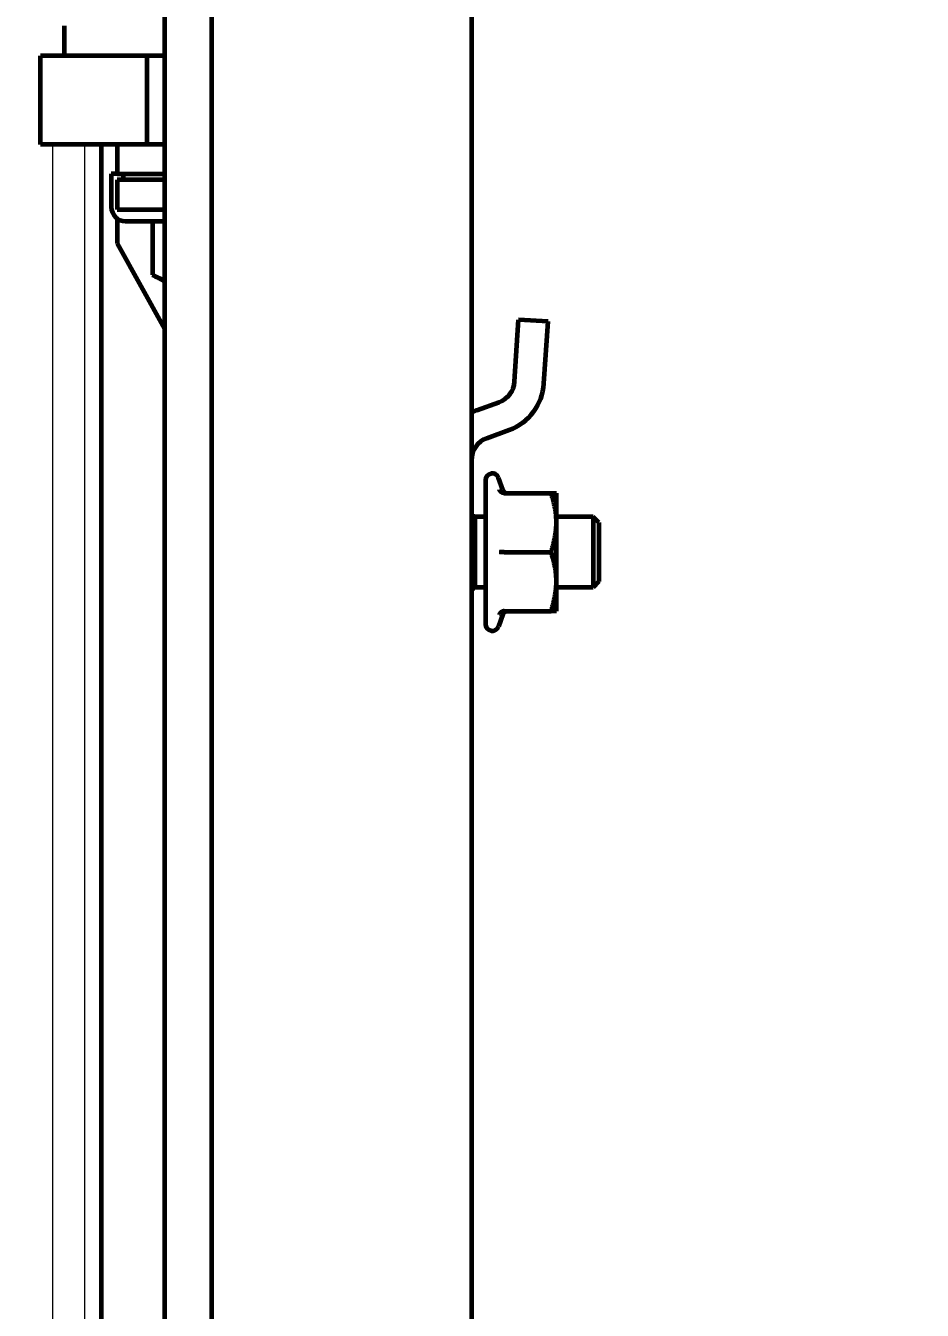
# Model space of a CAD drawing. Header units: millimetres. Extents: x 0 to 840, y 0 to 594.
# Drawn here: x 233.95 to 239.01, y 414.71 to 421.97 of the extents above; entities that cross this region are included whole.
import ezdxf

# ---------------------------------------------------------------- set-up
doc = ezdxf.new("R2010")
doc.units = ezdxf.units.MM
doc.linetypes.add('K5LT_BASIC', pattern=[0])
doc.linetypes.add('K5LT_THIN', pattern=[0])
doc.layers.add('Системный слой', color=7, linetype='Continuous')
doc.styles.add('KDIMTEXTSTYLE', font='GOST_AU.SHX', dxfattribs={"width": 0.96, "oblique": 15, "height": 5})
doc.dimstyles.new('KDIMSTYLE (0.07)', dxfattribs={"dimtxt": 5, "dimasz": 1, "dimexe": 2, "dimexo": 0, "dimgap": 1, "dimtad": 1, "dimlfac": 15, "dimtxsty": 'KDIMTEXTSTYLE', "dimsah": 1, "dimcen": 0, "dimdle": 1, "dimadec": 0, "dimazin": 0, "dimtfac": 0.667, "dimtmove": 0, "dimatfit": 3, "dimfxl": 1, "dimtvp": 1, "dimtolj": 1, "dimtzin": 0, "dimarcsym": 0})

# ---------------------------------------------------------------- blocks, each defined once
blk = doc.blocks.new('KDIMARROW_02')
at = {"layer": 'Системный слой'}
blk.add_hatch(color=0, dxfattribs=at).paths.add_polyline_path([(4.5, 0), (5, 0.6583), (0, 0), (5, -0.6583)])
at = {"layer": 'Системный слой', "color": 0, "linetype": 'K5LT_THIN', "lineweight": 18}
for p, q in [((5, 0.6583), (0, 0)), ((4.5, 0), (5, 0.6583)), ((0, 0), (-1, 0)), ((0, 0), (5, -0.6583)), ((0, 0), (7, 0)), ((5, -0.6583), (4.5, 0))]:
    blk.add_line(p, q, dxfattribs=at)

msp = doc.modelspace()

# ---------------------------------------------------------------- linework, layer by layer
at = {"layer": 'Системный слой', "color": 5, "linetype": 'K5LT_BASIC', "lineweight": 60, "true_color": 0x0000ff}
for p, q in [((235.00219, 512.30589), (235.00219, 411.73474)), ((236.46886, 512.31632), (236.46886, 411.74583)), ((234.73553, 445.61806), (234.73553, 413.95986)), ((234.16886, 421.96552), (234.16886, 421.79462)), ((234.03553, 421.29462), (234.03553, 421.79462)), ((234.63553, 421.79462), (234.03553, 421.79462)), ((234.63553, 421.79462), (234.63553, 421.29462)), ((234.73553, 421.79462), (234.63553, 421.79462)), ((234.63553, 421.29462), (234.03553, 421.29462)), ((234.3802, 411.47806), (234.3802, 421.29462)), ((234.46886, 421.29462), (234.46886, 421.12795)), ((234.73553, 421.29462), (234.63553, 421.29462)), ((234.43553, 421.12795), (234.43553, 420.94128)), ((234.46886, 421.12795), (234.43553, 421.12795)), ((234.46886, 421.12795), (234.73553, 421.12795)), ((234.50219, 421.12795), (234.50219, 421.09462)), ((234.46886, 421.09462), (234.46886, 420.92795)), ((234.73553, 421.09462), (234.46886, 421.09462)), ((234.46886, 420.92795), (234.73553, 420.92795)), ((234.46886, 420.87631), (234.46886, 420.7347)), ((234.51553, 420.86128), (234.73553, 420.86128)), ((234.66849, 420.86128), (234.66849, 420.55916)), ((234.46886, 420.7347), (234.73553, 420.25362)), ((234.73553, 420.52046), (234.66849, 420.55916)), ((236.71232, 419.95525), (236.73556, 420.30515)), ((236.90186, 420.2941), (236.73556, 420.30515)), ((236.87862, 419.94421), (236.90186, 420.2941)), ((236.49959, 419.79319), (236.62488, 419.8388)), ((236.55659, 419.63658), (236.68188, 419.68218)), ((236.54886, 419.39897), (236.54886, 418.64012)), ((236.6472, 419.34318), (236.62219, 419.4119)), ((236.65472, 419.32564), (236.91909, 419.32564)), ((236.91909, 419.32564), (236.94886, 419.32564)), ((236.94886, 419.15897), (236.94886, 419.32564)), ((236.46886, 419.19616), (236.48886, 419.19616)), ((236.46886, 419.18837), (236.48886, 419.18837)), ((236.48886, 419.19616), (236.48886, 419.19227)), ((236.54886, 419.1923), (236.48886, 419.1923)), ((236.48886, 419.19227), (236.48886, 419.18837)), ((236.48886, 419.18837), (236.48886, 418.9884)), ((237.15553, 419.1923), (236.94886, 419.1923)), ((236.94886, 418.82564), (236.94886, 419.15897)), ((237.18886, 419.15897), (237.15553, 419.1923)), ((237.15553, 419.1923), (237.15553, 418.9884)), ((237.18886, 419.15897), (237.18886, 418.98905)), ((236.48886, 418.9884), (236.48886, 418.78844)), ((236.65472, 418.9923), (236.91909, 418.9923)), ((237.15553, 418.9884), (237.15553, 418.7923)), ((237.18886, 418.98905), (237.18886, 418.82564)), ((236.46886, 418.78844), (236.48886, 418.78844)), ((236.54886, 418.7923), (236.48886, 418.7923)), ((236.94886, 418.65897), (236.94886, 418.82564)), ((237.15553, 418.7923), (236.94886, 418.7923)), ((237.18886, 418.82564), (237.15553, 418.7923)), ((236.54886, 418.64012), (236.54886, 418.58564)), ((236.6472, 418.64142), (236.62219, 418.57271)), ((236.65472, 418.65897), (236.65471, 418.65897)), ((236.65472, 418.65897), (236.91909, 418.65897)), ((236.94886, 418.65897), (236.91909, 418.65897))]:
    msp.add_line(p, q, dxfattribs=at)
at = {"layer": 'Системный слой', "color": 7, "linetype": 'K5LT_THIN', "lineweight": 18}
for p, q in [((234.1056, 412.60787), (234.1056, 421.29462)), ((234.28624, 411.47806), (234.28624, 421.29462))]:
    msp.add_line(p, q, dxfattribs=at)
at = {"layer": 'Системный слой', "color": 5, "linetype": 'K5LT_BASIC', "lineweight": 60, "true_color": 0x0000ff}
for centre, radius, start, end in [((234.51553, 420.94128), 0.08, 180, 270), ((236.57928, 419.96409), 0.13333, 290, 356.2), ((236.57928, 419.96409), 0.3, 290, 356.2), ((236.60219, 419.51128), 0.3, 110, 116.3878), ((236.60219, 419.51128), 0.13333, 110, 180), ((236.58667, 419.39897), 0.03781, 20, 180), ((236.58667, 418.58564), 0.03781, 180, 340)]:
    msp.add_arc(centre, radius, start, end, dxfattribs=at)
for points, knots in [([(234.66849, 420.55916), (234.67224, 420.557), (234.67972, 420.55282), (234.69099, 420.54701), (234.70228, 420.54168), (234.71359, 420.53687), (234.72467, 420.53272), (234.73199, 420.53034), (234.73553, 420.52929)], [0, 0, 0, 0, 0.04588942, 0.09148987, 0.1370364, 0.18253777, 0.22789436, 0.27016701, 0.27016701, 0.27016701, 0.27016701]), ([(236.65472, 419.32564), (236.65446, 419.32564), (236.65396, 419.32564), (236.6532, 419.32567), (236.65243, 419.32573), (236.65166, 419.3258), (236.65089, 419.3259), (236.65012, 419.32601), (236.64936, 419.32615), (236.6486, 419.32631), (236.64784, 419.32649), (236.64706, 419.32669), (236.64625, 419.32693), (236.64541, 419.3272), (236.64431, 419.3276), (236.64262, 419.32829), (236.63998, 419.3296), (236.63686, 419.33164), (236.63392, 419.33416), (236.63167, 419.3366), (236.63002, 419.33877), (236.62883, 419.34063), (236.62804, 419.34205), (236.62752, 419.34309), (236.62719, 419.34381), (236.627, 419.34425), (236.62692, 419.34445)], [0.00000119, 0.00000119, 0.00000119, 0.00000119, 0.01998893, 0.04024766, 0.06070032, 0.08141071, 0.10219114, 0.1229798, 0.14375055, 0.16456832, 0.18539916, 0.20709331, 0.22964869, 0.25388685, 0.27896306, 0.3246718, 0.40273546, 0.52220988, 0.6363083, 0.73258548, 0.81062498, 0.87600173, 0.92881477, 0.95643989, 0.98017151, 1, 1, 1, 1]), ([(236.6472, 419.34318), (236.64761, 419.34208), (236.64809, 419.34099), (236.64919, 419.33888), (236.64981, 419.33786), (236.6512, 419.3359), (236.65197, 419.33496), (236.65364, 419.33318), (236.65454, 419.33234), (236.65645, 419.3308), (236.65745, 419.33009), (236.65956, 419.32882), (236.66066, 419.32826), (236.66292, 419.3273), (236.66408, 419.32689), (236.66644, 419.32625), (236.66763, 419.32601), (236.66997, 419.32571), (236.67081, 419.32564), (236.67226, 419.32564)], [0.0032451, 0.0032451, 0.0032451, 0.0032451, 4.9052932, 4.9052932, 9.8479042, 9.8479042, 14.8754297, 14.8754297, 19.9451081, 19.9451081, 25.0365778, 25.0365778, 30.1368775, 30.1368775, 35.2193839, 35.2193839, 40.2558844, 40.2558844, 44.994359, 44.994359, 44.994359, 44.994359]), ([(236.94886, 419.15897), (236.94886, 419.16156), (236.94881, 419.16671), (236.94861, 419.17442), (236.94827, 419.18203), (236.9478, 419.18956), (236.94722, 419.19693), (236.94654, 419.20415), (236.94576, 419.21117), (236.94489, 419.21804), (236.94395, 419.22471), (236.94294, 419.23118), (236.9419, 419.23736), (236.94083, 419.24329), (236.93957, 419.24981), (236.93788, 419.25802), (236.93539, 419.26907), (236.93214, 419.28213), (236.92857, 419.29512), (236.92544, 419.30573), (236.92239, 419.31556), (236.92037, 419.32178), (236.91909, 419.32564)], [0, 0, 0, 0, 0.0457932, 0.0913177, 0.136521, 0.1809253, 0.2248719, 0.2675526, 0.3093893, 0.3499651, 0.3901165, 0.42857, 0.4657477, 0.5008034, 0.5350092, 0.5829239, 0.6485461, 0.73474, 0.8196653, 0.8853275, 0.9288719, 1, 1, 1, 1]), ([(236.91909, 418.9923), (236.92095, 418.99788), (236.92477, 419.0098), (236.93039, 419.02904), (236.93585, 419.05038), (236.94058, 419.07252), (236.94409, 419.09335), (236.94625, 419.11051), (236.94742, 419.12318), (236.94801, 419.13162), (236.94835, 419.13778), (236.94858, 419.14305), (236.94874, 419.14834), (236.94884, 419.15365), (236.94886, 419.1572), (236.94886, 419.15897)], [0, 0, 0, 0, 0.1029269, 0.2192924, 0.3518258, 0.4904265, 0.6184645, 0.7247847, 0.7965884, 0.8437254, 0.8747339, 0.9058584, 0.9371826, 0.9685687, 1, 1, 1, 1]), ([(236.65472, 418.9923), (236.6538, 418.9923), (236.65197, 418.9923), (236.64926, 418.9923), (236.64628, 418.9923), (236.64272, 418.99231), (236.6387, 418.99231), (236.63497, 418.99231), (236.63209, 418.9923), (236.62994, 418.99229), (236.62826, 418.99229), (236.62734, 418.9923), (236.62693, 418.9923)], [0, 0, 0, 0, 0.0732247, 0.1464839, 0.2195929, 0.3206759, 0.4550903, 0.5964011, 0.7165006, 0.8105789, 0.9050414, 1, 1, 1, 1]), ([(236.94886, 418.82564), (236.94886, 418.82822), (236.94881, 418.83338), (236.94861, 418.84108), (236.94827, 418.8487), (236.9478, 418.85622), (236.94722, 418.8636), (236.94654, 418.87082), (236.94576, 418.87784), (236.94489, 418.88471), (236.94395, 418.89138), (236.94294, 418.89785), (236.9419, 418.90403), (236.94083, 418.90996), (236.93957, 418.91648), (236.93788, 418.92468), (236.93539, 418.93574), (236.93214, 418.94879), (236.92857, 418.96179), (236.92544, 418.9724), (236.92239, 418.98222), (236.92037, 418.98845), (236.91909, 418.9923)], [0, 0, 0, 0, 0.0457932, 0.0913177, 0.136521, 0.1809253, 0.2248719, 0.2675526, 0.3093893, 0.3499651, 0.3901165, 0.42857, 0.4657477, 0.5008034, 0.5350092, 0.5829239, 0.6485461, 0.73474, 0.8196653, 0.8853275, 0.9288719, 1, 1, 1, 1]), ([(236.91909, 418.65897), (236.92095, 418.66455), (236.92477, 418.67647), (236.93039, 418.69571), (236.93585, 418.71705), (236.94058, 418.73919), (236.94409, 418.76001), (236.94625, 418.77718), (236.94742, 418.78985), (236.94801, 418.79829), (236.94835, 418.80445), (236.94858, 418.80971), (236.94874, 418.81501), (236.94884, 418.82032), (236.94886, 418.82386), (236.94886, 418.82564)], [0, 0, 0, 0, 0.1029269, 0.2192924, 0.3518258, 0.4904265, 0.6184645, 0.7247847, 0.7965884, 0.8437254, 0.8747339, 0.9058584, 0.9371826, 0.9685687, 1, 1, 1, 1]), ([(236.65471, 418.65897), (236.6538, 418.65897), (236.65196, 418.65888), (236.64926, 418.65848), (236.64628, 418.65774), (236.64271, 418.65644), (236.63869, 418.65429), (236.63497, 418.65147), (236.63209, 418.64855), (236.62994, 418.64578), (236.62826, 418.64308), (236.62734, 418.64118), (236.62693, 418.6402)], [0.00005147, 0.00005147, 0.00005147, 0.00005147, 0.07326803, 0.14656972, 0.21971895, 0.32085311, 0.45531253, 0.59664416, 0.71672802, 0.81074896, 0.90513605, 1, 1, 1, 1]), ([(236.6472, 418.64142), (236.64794, 418.64344), (236.64894, 418.64541), (236.65083, 418.64821), (236.65157, 418.64917), (236.65319, 418.65098), (236.65407, 418.65184), (236.65594, 418.65343), (236.65693, 418.65415), (236.659, 418.65547), (236.66009, 418.65606), (236.66233, 418.65708), (236.66348, 418.65751), (236.66582, 418.65821), (236.66701, 418.65848), (236.6694, 418.65884), (236.6706, 418.65894), (236.67195, 418.65897), (236.67229, 418.65897), (236.67226, 418.65897)], [0.004943, 0.004943, 0.004943, 0.004943, 5.8, 5.8, 9.0296912, 9.0296912, 12.2922572, 12.2922572, 15.5697664, 15.5697664, 18.8568698, 18.8568698, 22.1352345, 22.1352345, 25.3867451, 25.3867451, 28.5803493, 28.5803493, 28.9950603, 28.9950603, 28.9950603, 28.9950603])]:
    msp.add_open_spline(points, degree=3, knots=knots, dxfattribs=at)

# ---------------------------------------------------------------- dimensions: what is measured, and where the dimension line sits
at = {"layer": 'Системный слой', "color": 7}
msp.add_linear_dim(base=(236.46886, 400.27495), p1=(232.20262, 417.48835), p2=(236.46886, 417.23581), text='\\H5.0;\\W0.965;\\Q15;\\H5.0;\\W0.965;\\Q15;\\Q15;100\\X\\H5.0;\\W0.965;\\Q15;\\Q15;min', dimstyle='KDIMSTYLE (0.07)', override={"dimexo": 0, "dimblk1": 'KDIMARROW_02', "dimblk2": 'KDIMARROW_02', "dimse1": 0, "dimse2": 0, "dimclrt": 7, "dimtolj": 1}, dxfattribs=at).render()

doc.saveas('drawing.dxf')
